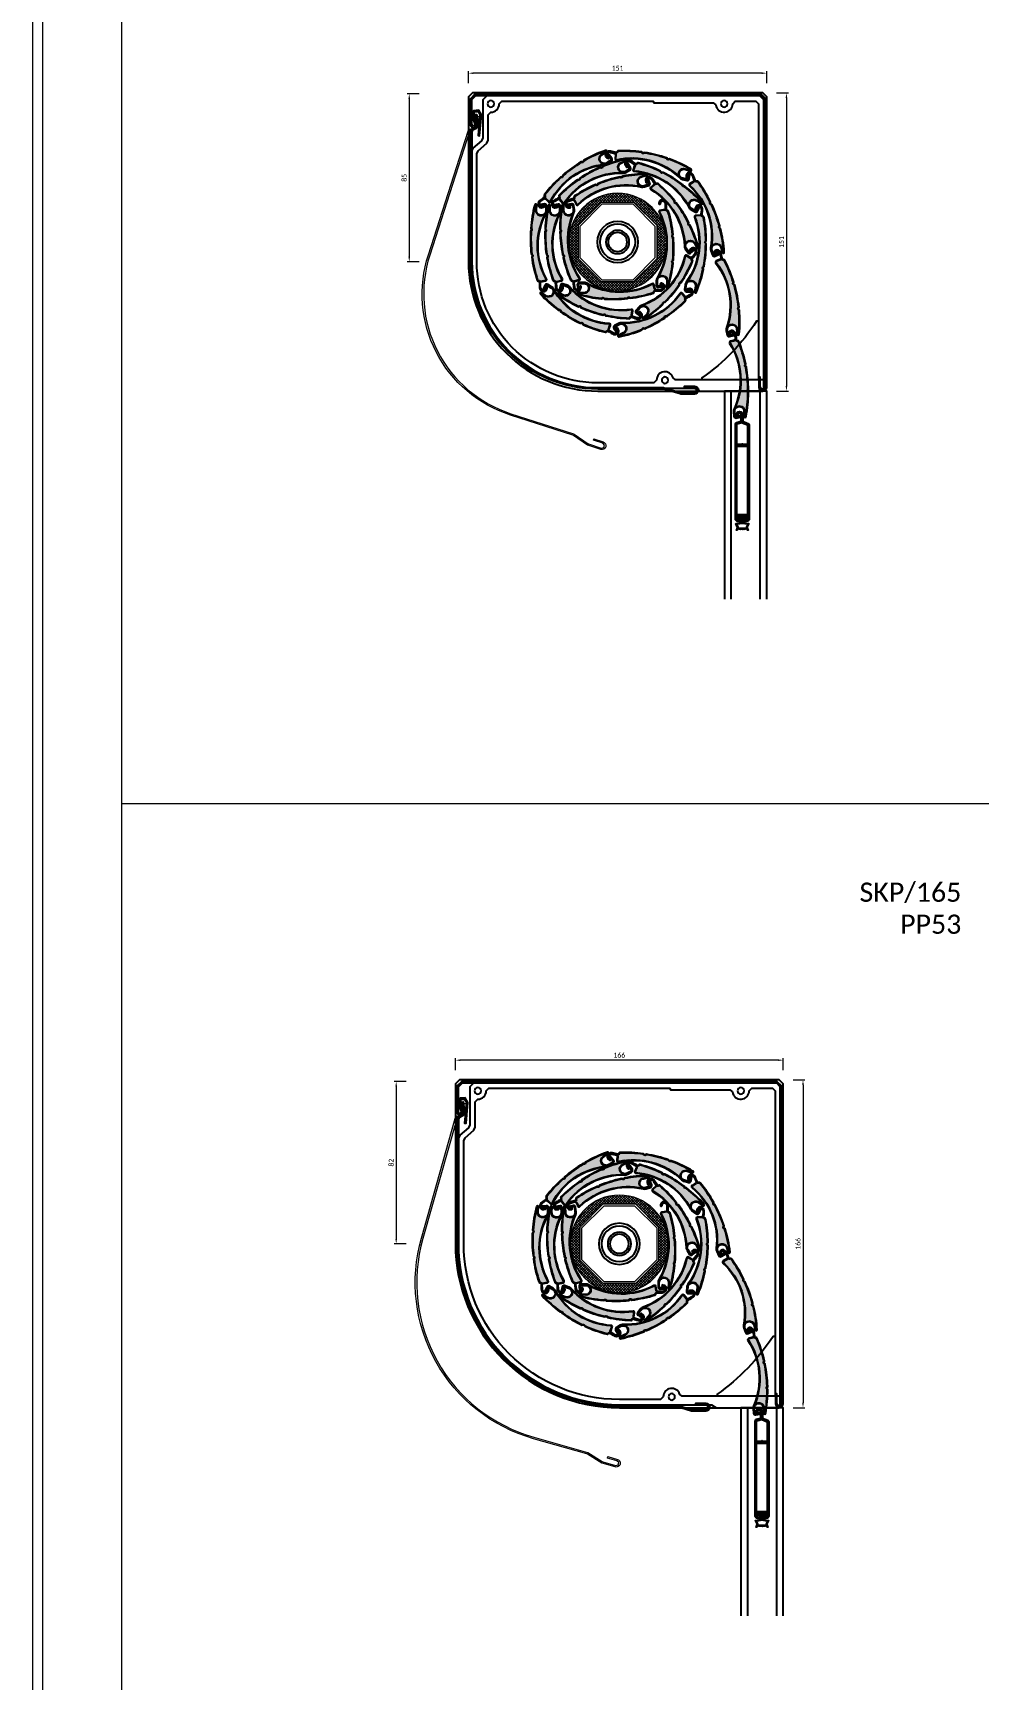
# Model space of a CAD drawing. Header units: millimetres. Extents: x 0 to 7790, y 0 to 17467.
# Drawn here: x 0 to 479, y 12574 to 13408 of the extents above; entities that cross this region are included whole.
import ezdxf

# ---------------------------------------------------------------- set-up
doc = ezdxf.new("R2010")
doc.units = ezdxf.units.MM
doc.header["$PDMODE"] = 35
doc.layers.get('0').update_dxf_attribs({"lineweight": 15})
for name, color, linetype, lineweight in [('_MB_kreskowanie_konstrukcje_0.09', 250, 'Continuous', 9), ('_MB_kreskowanie_pancerz_0.09', 137, 'Continuous', 9), ('_MB_kreskowanie_profile_0.09', 7, 'Continuous', 9), ('_MB_kreskowanie_tworzywo_0.09', 34, 'Continuous', 9), ('_MB_kreskowanie_uszczelki_0.09', 252, 'Continuous', 9), ('_MB_profile_0.25', 7, 'Continuous', 25), ('_MB_profile_stal_0.15', 181, 'Continuous', 15), ('_MB_profile_tworzywo_0.15', 33, 'Continuous', 15), ('_MB_ramka_0.15', 124, 'Continuous', 15), ('_MB_solid', 7, 'Continuous', 9), ('_MB_tekst_0.25', 40, 'Continuous', 25), ('_MB_uszczelki_0.15', 140, 'Continuous', 15), ('_MB_wymiar_detal_0.09', 94, 'Continuous', 9)]:
    doc.layers.add(name, color=color, linetype=linetype, lineweight=lineweight)
doc.layers.add('_MB_pomocnicze_niedrukowane', color=220, linetype='Continuous', lineweight=15, plot=False)
doc.styles.add('_MB_Calibri_Light_2.5', font='calibril.ttf', dxfattribs={"height": 2.5})
doc.dimstyles.new('_MB_detal', dxfattribs={"dimscale": 10, "dimtxt": 2.5, "dimasz": 2.5, "dimexe": 1, "dimexo": 1, "dimgap": 1.25, "dimtad": 1, "dimdsep": 46, "dimtxsty": '_MB_Calibri_Light_2.5', "dimcen": -2.5, "dimclrd": 256, "dimclre": 256, "dimclrt": 40, "dimazin": 0, "dimtfac": 0.2, "dimtmove": 1, "dimatfit": 1, "dimfxl": 5, "dimfxlon": 1, "dimtolj": 1, "dimlwd": -1, "dimlwe": -1, "dimarcsym": 0})

# ---------------------------------------------------------------- blocks, each defined once
blk = doc.blocks.new('*D417')
at = {"layer": '_MB_wymiar_detal_0.09', "transparency": 16777216}
for p, q in [((220.57, 13382.76), (220.57, 13388.76)), ((369.07, 13387.76), (223.07, 13387.76)), ((371.57, 13382.76), (371.57, 13388.76))]:
    blk.add_line(p, q, dxfattribs=at)
for points in [[(223.07, 13388.17), (223.07, 13387.34), (220.57, 13387.76)], [(369.07, 13388.17), (369.07, 13387.34), (371.57, 13387.76)]]:
    blk.add_solid(points, dxfattribs=at)
at = {"layer": 'Defpoints', "color": 0, "transparency": 16777216}
for p in [(220.57, 13387.76), (220.57, 13375.76), (371.57, 13375.76)]:
    blk.add_point(p, dxfattribs=at)
at = {"layer": '_MB_wymiar_detal_0.09', "color": 40, "transparency": 16777216, "insert": (296.07, 13390.28), "char_height": 2.5, "attachment_point": 5, "style": '_MB_Calibri_Light_2.5'}
blk.add_mtext('151', dxfattribs=at)
blk = doc.blocks.new('*D418')
at = {"layer": '_MB_wymiar_detal_0.09', "transparency": 16777216}
for p, q in [((376.57, 13377.76), (382.57, 13377.76)), ((381.57, 13375.26), (381.57, 13229.26)), ((376.57, 13226.76), (382.57, 13226.76))]:
    blk.add_line(p, q, dxfattribs=at)
for points in [[(381.15, 13375.26), (381.99, 13375.26), (381.57, 13377.76)], [(381.15, 13229.26), (381.99, 13229.26), (381.57, 13226.76)]]:
    blk.add_solid(points, dxfattribs=at)
at = {"layer": 'Defpoints', "color": 0, "transparency": 16777216}
for p in [(369.57, 13377.76), (369.57, 13226.76), (381.57, 13226.76)]:
    blk.add_point(p, dxfattribs=at)
at = {"layer": '_MB_wymiar_detal_0.09', "color": 40, "transparency": 16777216, "insert": (379.05, 13302.26), "char_height": 2.5, "attachment_point": 5, "rotation": 90, "style": '_MB_Calibri_Light_2.5'}
blk.add_mtext('151', dxfattribs=at)
blk = doc.blocks.new('*D420')
at = {"layer": '_MB_wymiar_detal_0.09', "transparency": 16777216}
for p, q in [((195.57, 13377.26), (189.57, 13377.26)), ((190.57, 13374.76), (190.57, 13294.76)), ((195.57, 13292.26), (189.57, 13292.26))]:
    blk.add_line(p, q, dxfattribs=at)
for points in [[(190.15, 13374.76), (190.99, 13374.76), (190.57, 13377.26)], [(190.15, 13294.76), (190.99, 13294.76), (190.57, 13292.26)]]:
    blk.add_solid(points, dxfattribs=at)
at = {"layer": 'Defpoints', "color": 0, "transparency": 16777216}
for p in [(224.32, 13377.26), (190.57, 13292.26), (221.57, 13292.26)]:
    blk.add_point(p, dxfattribs=at)
at = {"layer": '_MB_wymiar_detal_0.09', "color": 40, "transparency": 16777216, "insert": (188.04, 13334.76), "char_height": 2.5, "attachment_point": 5, "rotation": 90, "style": '_MB_Calibri_Light_2.5'}
blk.add_mtext('85', dxfattribs=at)
blk = doc.blocks.new('*D421')
at = {"layer": '_MB_wymiar_detal_0.09', "transparency": 16777216}
for p, q in [((213.96, 12882.9), (213.96, 12888.9)), ((379.96, 12882.9), (379.96, 12888.9)), ((377.46, 12887.9), (216.46, 12887.9))]:
    blk.add_line(p, q, dxfattribs=at)
for points in [[(216.46, 12888.31), (216.46, 12887.48), (213.96, 12887.9)], [(377.46, 12888.31), (377.46, 12887.48), (379.96, 12887.9)]]:
    blk.add_solid(points, dxfattribs=at)
at = {"layer": 'Defpoints', "color": 0, "transparency": 16777216}
for p in [(213.96, 12887.9), (213.96, 12875.9), (379.96, 12875.9)]:
    blk.add_point(p, dxfattribs=at)
at = {"layer": '_MB_wymiar_detal_0.09', "color": 40, "transparency": 16777216, "insert": (296.96, 12890.42), "char_height": 2.5, "attachment_point": 5, "style": '_MB_Calibri_Light_2.5'}
blk.add_mtext('166', dxfattribs=at)
blk = doc.blocks.new('*D422')
at = {"layer": '_MB_wymiar_detal_0.09', "transparency": 16777216}
for p, q in [((384.96, 12877.9), (390.96, 12877.9)), ((389.96, 12875.4), (389.96, 12714.4)), ((384.96, 12711.9), (390.96, 12711.9))]:
    blk.add_line(p, q, dxfattribs=at)
for points in [[(389.54, 12875.4), (390.37, 12875.4), (389.96, 12877.9)], [(389.54, 12714.4), (390.37, 12714.4), (389.96, 12711.9)]]:
    blk.add_solid(points, dxfattribs=at)
at = {"layer": 'Defpoints', "color": 0, "transparency": 16777216}
for p in [(377.96, 12877.9), (377.96, 12711.9), (389.96, 12711.9)]:
    blk.add_point(p, dxfattribs=at)
at = {"layer": '_MB_wymiar_detal_0.09', "color": 40, "transparency": 16777216, "insert": (387.43, 12794.9), "char_height": 2.5, "attachment_point": 5, "rotation": 90, "style": '_MB_Calibri_Light_2.5'}
blk.add_mtext('166', dxfattribs=at)
blk = doc.blocks.new('*D423')
at = {"layer": '_MB_wymiar_detal_0.09', "transparency": 16777216}
for p, q in [((188.96, 12877.15), (182.96, 12877.15)), ((183.96, 12874.65), (183.96, 12797.4)), ((188.96, 12794.9), (182.96, 12794.9))]:
    blk.add_line(p, q, dxfattribs=at)
for points in [[(183.54, 12874.65), (184.37, 12874.65), (183.96, 12877.15)], [(183.54, 12797.4), (184.37, 12797.4), (183.96, 12794.9)]]:
    blk.add_solid(points, dxfattribs=at)
at = {"layer": 'Defpoints', "color": 0, "transparency": 16777216}
for p in [(217.46, 12877.15), (183.96, 12794.9), (214.71, 12794.9)]:
    blk.add_point(p, dxfattribs=at)
at = {"layer": '_MB_wymiar_detal_0.09', "color": 40, "transparency": 16777216, "insert": (181.43, 12836.02), "char_height": 2.5, "attachment_point": 5, "rotation": 90, "style": '_MB_Calibri_Light_2.5'}
blk.add_mtext('82', dxfattribs=at)
blk = doc.blocks.new("-BSP'150")
at = {"layer": '_MB_profile_0.25'}
blk.add_lwpolyline([(2.5, -151), (2, -151), (0, -149), (0, -2), (2, 0), (149, 0), (151, -2), (151, -85.5, -0.414214), (85.5, -151), (33.63, -151)], format="xyb", close=True, dxfattribs=at)
for points in [[(1.5, -150.5), (1.5, -54.7), (1.5, -3.5), (3.5, -1.5), (27.3, -1.5), (141.7, -1.5), (143.7, -3.5), (143.7, -22.71), (144.39, -24.23), (148.81, -28.03), (149.5, -29.55), (149.5, -85.5, -0.414214), (85.5, -149.5), (36.77, -149.5), (36.27, -149.63), (34.13, -150.87), (33.9, -151)], [(1.5, -145.22), (31.03, -145.22), (36.37, -145.22), (46.15, -145.22), (47.39, -144.28, -0.86563), (55.78, -145.5), (55.78, -145.52), (57.08, -146.82), (85.5, -146.82, 0.414214), (146.82, -85.5), (146.82, -30.78), (146.12, -29.26), (141.71, -25.46), (141.02, -23.94), (141.02, -11.08), (139.72, -9.78), (139.7, -9.78, -0.414214), (135.42, -5.5), (135.42, -5.48), (134.12, -4.18), (57.48, -4.18), (57.28, -4.38), (57.28, -4.78), (57.08, -4.98), (27.03, -4.98), (25.74, -6.1, -0.931945), (17.22, -5.5), (17.22, -5.48), (15.92, -4.18), (5.48, -4.18), (4.18, -5.48), (4.18, -57.48), (4.18, -111.67), (4.18, -117.48), (4.18, -145.22)], [(4.18, -115.59), (5.24, -115.59, 0.103708), (32.77, -144.25), (32.77, -145.22)]]:
    blk.add_lwpolyline(points, format="xyb", dxfattribs=at)
for centre, radius in [((21.5, -5.5), 1.65), ((139.7, -5.5), 1.65), ((75.5, -75.5), 10.4), ((75.5, -75.5), 9), ((75.5, -75.5), 5.9), ((75.5, -75.5), 4.81), ((51.5, -145.5), 1.65)]:
    blk.add_circle(centre, radius, dxfattribs=at)
blk = doc.blocks.new("-SK'G'150_a")
at = {"layer": '_MB_kreskowanie_profile_0.09'}
h = blk.add_hatch(dxfattribs=at)
h.set_pattern_fill('JIS_WOOD', color=256, scale=0.5)
h.set_pattern_definition([(45, (-75, 75), (-25, 25), [])])
edge = h.paths.add_edge_path()
edge.add_line((-75, 72.56), (-75, -60.36))
edge.add_line((-75, -60.36), (-75.04, -60.64))
edge.add_line((-75.04, -60.64), (-75.46, -66.36))
edge.add_line((-75.46, -66.36), (-75.5, -66.64))
edge.add_line((-75.5, -66.64), (-75.5, -73.5))
edge.add_arc((-73.5, -73.5), 2, 180, 360)
edge.add_line((-71.5, -73.5), (-71.5, -68.5))
edge.add_line((-71.5, -68.5), (-72.25, -68.5))
edge.add_line((-72.25, -68.5), (-72.25, -73.5))
edge.add_line((-72.25, -73.5), (-72.88, -74.58))
edge.add_line((-72.88, -74.58), (-74.12, -74.58))
edge.add_line((-74.12, -74.58), (-74.75, -73.5))
edge.add_line((-74.75, -73.5), (-74.75, -66.75))
edge.add_line((-74.75, -66.75), (-74.71, -66.47))
edge.add_line((-74.71, -66.47), (-74.29, -60.75))
edge.add_line((-74.29, -60.75), (-74.25, -60.46))
edge.add_line((-74.25, -60.46), (-74.25, 72.25))
edge.add_line((-74.25, 72.25), (-72.25, 74.25))
edge.add_line((-72.25, 74.25), (71.75, 74.25))
edge.add_line((71.75, 74.25), (73.75, 72.25))
edge.add_line((73.75, 72.25), (73.75, 59.5))
edge.add_line((73.75, 59.5), (73.3, 58.81))
edge.add_line((73.3, 58.81), (72.5, 58.94))
edge.add_line((72.5, 58.94), (72.29, 59.73))
edge.add_line((72.29, 59.73), (73.63, 63.86))
edge.add_line((73.63, 63.86), (72.9, 66.43))
edge.add_line((72.9, 66.43), (70.25, 66.73))
edge.add_line((70.25, 66.73), (68.96, 64.39))
edge.add_line((68.96, 64.39), (69.88, 53.83))
edge.add_line((69.88, 53.83), (70.63, 53.9))
edge.add_line((70.63, 53.9), (69.71, 64.46))
edge.add_line((69.71, 64.46), (70.59, 66.07))
edge.add_line((70.59, 66.07), (72.42, 65.86))
edge.add_line((72.42, 65.86), (72.92, 64.09))
edge.add_line((72.92, 64.09), (71.57, 59.97))
edge.add_arc((73, 59.5), 1.5, 161.93701, 360)
edge.add_line((74.5, 59.5), (74.5, 72.56))
edge.add_line((74.5, 72.56), (72.06, 75))
edge.add_line((72.06, 75), (-72.56, 75))
edge.add_line((-72.56, 75), (-75, 72.56))
at = {"layer": '_MB_solid'}
h = blk.add_hatch(color=256, dxfattribs=at)
h.dxf.hatch_style = 1
h.paths.add_polyline_path([(-75, -60.36), (-75.04, -60.64), (-75.46, -66.36), (-75.5, -66.64), (-75.5, -73.5, 1), (-71.5, -73.5), (-71.5, -68.5), (-72.25, -68.5), (-72.25, -73.5), (-72.88, -74.58), (-74.12, -74.58), (-74.75, -73.5), (-74.75, -66.75), (-74.71, -66.47), (-74.29, -60.75), (-74.25, -60.46), (-74.25, 72.25), (-72.25, 74.25), (71.75, 74.25), (73.75, 72.25), (73.75, 59.5), (73.3, 58.81), (72.5, 58.94), (72.29, 59.73), (73.63, 63.86), (72.9, 66.43), (70.25, 66.73), (68.96, 64.39), (69.88, 53.83), (70.63, 53.9), (69.71, 64.46), (70.59, 66.07), (72.42, 65.86), (72.92, 64.09), (71.57, 59.97, 1.171501), (74.5, 59.5), (74.5, 72.56), (72.06, 75), (-72.56, 75), (-75, 72.56)])
at = {"layer": '_MB_profile_0.25'}
blk.add_lwpolyline([(-74.71, -66.47), (-74.75, -66.75), (-74.75, -73.5), (-74.12, -74.58), (-72.88, -74.58), (-72.25, -73.5), (-72.25, -68.5), (-71.5, -68.5), (-71.5, -73.5, -1), (-75.5, -73.5), (-75.5, -66.64), (-75.46, -66.36), (-75.04, -60.64), (-75, -60.36), (-75, 72.56), (-72.56, 75), (72.06, 75), (74.5, 72.56), (74.5, 59.5, -1.171501), (71.57, 59.97), (72.92, 64.09), (72.42, 65.86), (70.59, 66.07), (69.71, 64.46), (70.63, 53.9), (69.88, 53.83), (68.96, 64.39), (70.25, 66.73), (72.9, 66.43), (73.63, 63.86), (72.29, 59.73), (72.5, 58.94), (73.3, 58.81), (73.75, 59.5), (73.75, 72.25), (71.75, 74.25), (-72.25, 74.25), (-74.25, 72.25), (-74.25, -60.46), (-74.29, -60.75)], format="xyb", close=True, dxfattribs=at)
blk = doc.blocks.new("-SKP'D'150")
at = {"layer": '_MB_kreskowanie_profile_0.09'}
h = blk.add_hatch(dxfattribs=at)
h.set_pattern_fill('JIS_WOOD', color=256, scale=0.5)
h.paths.add_polyline_path([(74.5, 55.81, 0.267949), (73.62, 57.33), (71.9, 58.32, -0.300966), (71.4, 59.31), (72.04, 64.53), (71.3, 64.62), (70.66, 59.4, 0.300966), (71.52, 57.67), (73.25, 56.68, -0.267949), (73.75, 55.81), (73.75, -10, -0.414214), (10, -73.75), (-23.36, -73.75), (-23.65, -73.79), (-31.87, -76.21), (-32.15, -76.25), (-38.9, -76.25), (-39.98, -75.62), (-39.98, -74.37), (-38.9, -73.75), (-33.9, -73.75), (-33.9, -73), (-38.9, -73, 1), (-38.9, -77), (-32.04, -77), (-31.76, -76.96), (-23.54, -74.54), (-23.26, -74.5), (10, -74.5, 0.414214), (74.5, -10)])
at = {"layer": '_MB_solid'}
h = blk.add_hatch(color=256, dxfattribs=at)
h.dxf.hatch_style = 1
h.paths.add_polyline_path([(73.62, 57.33), (71.9, 58.32, -0.300966), (71.4, 59.31), (72.04, 64.53), (71.3, 64.62), (70.66, 59.4, 0.300966), (71.52, 57.67), (73.25, 56.68, -0.267949), (73.75, 55.81), (73.75, -10, -0.414214), (10, -73.75), (-23.36, -73.75), (-23.65, -73.79), (-31.87, -76.21), (-32.15, -76.25), (-38.9, -76.25), (-39.98, -75.62), (-39.98, -74.37), (-38.9, -73.75), (-33.9, -73.75), (-33.9, -73), (-38.9, -73, 1), (-38.9, -77), (-32.04, -77), (-31.76, -76.96), (-23.54, -74.54), (-23.26, -74.5), (10, -74.5, 0.414214), (74.5, -10), (74.5, 55.81, 0.267949)])
at = {"layer": '_MB_profile_0.25'}
blk.add_lwpolyline([(71.3, 64.62), (70.66, 59.4, 0.300966), (71.52, 57.67), (73.25, 56.68, -0.267949), (73.75, 55.81), (73.75, -10, -0.414214), (10, -73.75), (-23.36, -73.75), (-23.65, -73.79), (-31.87, -76.21), (-32.15, -76.25), (-38.9, -76.25), (-39.98, -75.62), (-39.98, -74.37), (-38.9, -73.75), (-33.9, -73.75), (-33.9, -73), (-38.9, -73, 1), (-38.9, -77), (-32.04, -77), (-31.76, -76.96), (-23.54, -74.54), (-23.26, -74.5), (10, -74.5, 0.414214), (74.5, -10), (74.5, 55.81, 0.267949), (73.62, 57.33), (71.9, 58.32, -0.300966), (71.4, 59.31), (72.04, 64.53)], format="xyb", close=True, dxfattribs=at)
blk = doc.blocks.new("-SKP'D'150_rewizja")
at = {"layer": '_MB_pomocnicze_niedrukowane'}
blk.add_lwpolyline([(70.01, 63.66), (69.29, 63.42), (70.92, 58.42, 0.300966), (72.43, 57.22), (74.42, 57.05, -0.267949), (75.24, 56.47), (103.05, -3.17, -0.414214), (72.22, -87.89), (41.98, -101.99), (41.74, -102.15), (35.31, -107.81), (35.07, -107.97), (28.95, -110.82), (27.71, -110.71), (27.18, -109.58), (27.9, -108.56), (32.43, -106.44), (32.11, -105.76), (27.58, -107.88, 1), (29.27, -111.5), (35.49, -108.6), (35.72, -108.45), (42.15, -102.78), (42.39, -102.62), (72.53, -88.57, 0.414214), (103.73, -2.85), (75.92, 56.79, 0.267949), (74.49, 57.79), (72.5, 57.97, -0.300966), (71.63, 58.66)], format="xyb", close=True, dxfattribs=at)
blk = doc.blocks.new("-PW'40")
at = {"layer": '_MB_kreskowanie_tworzywo_0.09', "transparency": 33554687}
h = blk.add_hatch(dxfattribs=at)
h.set_pattern_fill('NET', color=256, scale=0.3, angle=315)
h.set_pattern_definition([(315, (17544.3199, -3264.4483), (0.67351921, 0.67351921), []), (45, (17544.3199, -3264.4483), (-0.67351921, 0.67351921), [])])
h.paths.add_polyline_path([(-24.62, 1.72, 0.014468), (-24.68, -0.29, 0.994043), (24.68, 0, 0.965686)])
h.paths.add_polyline_path([(-8.28, 20), (8.28, 20), (20, 8.28), (20, -8.28), (8.28, -20), (-8.28, -20), (-20, -8.28), (-20, 8.28)], flags=16)
h.paths.add_polyline_path([(-7.91, 19.1), (7.91, 19.1), (19.1, 7.91), (19.1, -7.91), (7.91, -19.1), (-7.91, -19.1), (-19.1, -7.91), (-19.1, 7.91)], flags=0)
h.paths.add_polyline_path([(10.5, 0, -1), (-10.5, 0, -1)], flags=0)
h.paths.add_polyline_path([(9.1, 0, -1), (-9.1, 0, -1)], flags=0)
h.paths.add_polyline_path([(5.75, 0, -1), (-5.75, 0, -1)], flags=0)
h.paths.add_polyline_path([(5.61, 0, -1), (-5.61, 0, -1)], flags=0)
h.paths.add_polyline_path([(4.6, 0, -1), (-4.6, 0, -1)], flags=0)
at = {"layer": '_MB_profile_tworzywo_0.15'}
blk.add_lwpolyline([(8.28, 20), (20, 8.28), (20, -8.28), (8.28, -20), (-8.28, -20), (-20, -8.28), (-20, 8.28), (-8.28, 20)], close=True, dxfattribs=at)
blk.add_circle((0, 0), 24.68, dxfattribs=at)
blk = doc.blocks.new('-SW40')
at = {"layer": '_MB_kreskowanie_konstrukcje_0.09', "transparency": 33554687}
h = blk.add_hatch(dxfattribs=at)
h.set_pattern_fill('STEEL', color=256, scale=0.8)
h.set_pattern_definition([(45, (0, 0), (-179.6, 179.6), []), (45, (0, 127), (-179.6, 179.6), [])])
h.paths.add_polyline_path([(-8.28, 20), (-20, 8.28), (-20, -8.28), (-8.28, -20), (8.28, -20), (20, -8.28), (20, 8.28), (8.28, 20)])
h.paths.add_polyline_path([(7.91, 19.1), (19.1, 7.91), (19.1, -7.91), (7.91, -19.1), (-7.91, -19.1), (-19.1, -7.91), (-19.1, 7.91), (-7.91, 19.1)], flags=16)
at = {"layer": '_MB_profile_stal_0.15'}
for points in [[(8.28, 20), (20, 8.28), (20, -8.28), (8.28, -20), (-8.28, -20), (-20, -8.28), (-20, 8.28), (-8.28, 20)], [(7.91, 19.1), (19.1, 7.91), (19.1, -7.91), (7.91, -19.1), (-7.91, -19.1), (-19.1, -7.91), (-19.1, 7.91), (-7.91, 19.1)]]:
    blk.add_lwpolyline(points, close=True, dxfattribs=at)
blk = doc.blocks.new('-PA39')
at = {"layer": '_MB_kreskowanie_pancerz_0.09', "transparency": 33554585}
h = blk.add_hatch(color=256, dxfattribs=at)
h.dxf.hatch_style = 1
h.paths.add_polyline_path([(0.08, -3.92), (0.08, -3.56), (-0.21, -3.35), (-2.42, -2.96), (-2.89, -2.68), (-3.08, -2.17), (-3.08, -2.73), (-3.21, -3.09), (-3.5, -3.33), (-3.76, -3.38), (-4.03, -3.45), (-4.19, -3.68, 0.044368), (-6.5, -15.3), (-6.22, -15.9), (-6.22, -16.32), (-6.65, -16.94, 0.042294), (-6.63, -28.24), (-6.25, -28.78), (-6.2, -29.27), (-6.47, -29.88, 0.044817), (-4.07, -41.65), (-3.94, -41.78), (-3.76, -41.75), (-3.68, -41.57), (-3.9, -38.71, -0.766351), (1.06, -37.37, -0.253133)])
at = {"layer": '_MB_kreskowanie_profile_0.09', "transparency": 33554687}
h = blk.add_hatch(dxfattribs=at)
h.set_pattern_fill('JIS_WOOD', color=256, scale=0.5)
h.paths.add_polyline_path([(0.34, -4.05, 0.502547), (-0.16, -3.05), (-2.37, -2.66, -0.36397), (-2.78, -2.17), (-2.78, -0.04, -0.246375), (-1.96, 1.52, -0.481874), (-0.32, 1.02), (-0.6, 0.91), (-0.35, 0.3, 1.048388), (0.49, 0.63), (0.24, 1.25, 0.482214), (-2.31, 2.01, 0.245225), (-3.38, -0.04, 0.000007), (-3.38, -2.73, -0.412816), (-3.73, -3.08, 0.182105), (-4.25, -3.25, 0.150998), (-4.48, -3.59, 0.044662), (-6.8, -15.35), (-6.5, -16.03), (-6.52, -16.22), (-6.95, -16.84, 0.042903), (-6.92, -28.35), (-6.55, -28.87), (-6.51, -29.24), (-6.78, -29.84, 0.045251), (-4.36, -41.73, 0.854235), (-3.38, -41.6), (-3.59, -38.89, -0.436263), (-1.25, -36.35, -0.415132), (1.12, -38.71), (1.12, -40.99, -0.414214), (0.72, -41.39), (-1.41, -41.02, 1.095607), (-1.48, -41.81), (0.64, -41.99, 0.438424), (1.72, -40.99), (1.72, -38.71, 0.132077), (1.32, -37.22, -0.253143)])
h.paths.add_polyline_path([(1.06, -37.38, 0.766975), (-3.9, -38.71), (-3.68, -41.57), (-3.76, -41.75), (-3.94, -41.78), (-4.07, -41.65, -0.044817), (-6.47, -29.88), (-6.2, -29.27), (-6.25, -28.78), (-6.63, -28.24, -0.042294), (-6.65, -16.94), (-6.22, -16.32), (-6.22, -15.9), (-6.5, -15.3, -0.044368), (-4.19, -3.68), (-4.03, -3.45), (-3.76, -3.38), (-3.5, -3.33), (-3.21, -3.09), (-3.08, -2.73), (-3.08, -2.17), (-2.89, -2.68), (-2.42, -2.96), (-0.21, -3.35), (0.08, -3.56), (0.08, -3.92, 0.253165)], flags=16)
at = {"layer": '_MB_solid', "transparency": 33554687}
h = blk.add_hatch(color=256, dxfattribs=at)
h.dxf.hatch_style = 1
h.paths.add_polyline_path([(-2.78, -0.04, -0.246375), (-1.96, 1.52, -0.481874), (-0.32, 1.02), (-0.6, 0.91), (-0.35, 0.3, 1.048388), (0.49, 0.63), (0.24, 1.25, 0.482214), (-2.31, 2.01, 0.245225), (-3.38, -0.04, 0.000007), (-3.38, -2.73, -0.412816), (-3.73, -3.08, 0.182105), (-4.25, -3.25, 0.150998), (-4.48, -3.59, 0.044662), (-6.8, -15.35), (-6.5, -16.03), (-6.52, -16.22), (-6.95, -16.84, 0.042903), (-6.92, -28.35), (-6.55, -28.87), (-6.51, -29.24), (-6.78, -29.84, 0.045251), (-4.36, -41.73, 0.854235), (-3.38, -41.6), (-3.59, -38.89, -0.436263), (-1.25, -36.35, -0.415132), (1.12, -38.71), (1.12, -40.99, -0.414214), (0.72, -41.39), (-1.41, -41.02, 1.095607), (-1.48, -41.81), (0.64, -41.99, 0.438424), (1.72, -40.99), (1.72, -38.71, 0.132077), (1.32, -37.22, -0.253143), (0.34, -4.05, 0.502547), (-0.16, -3.05), (-2.37, -2.66, -0.36397), (-2.78, -2.17)])
h.paths.add_polyline_path([(-3.08, -2.17), (-2.89, -2.68), (-2.42, -2.96), (-0.21, -3.35), (0.08, -3.56), (0.08, -3.92, 0.253165), (1.06, -37.38, 0.766975), (-3.9, -38.71), (-3.68, -41.57), (-3.76, -41.75), (-3.94, -41.78), (-4.07, -41.65, -0.044817), (-6.47, -29.88), (-6.2, -29.27), (-6.25, -28.78), (-6.63, -28.24, -0.042294), (-6.65, -16.94), (-6.22, -16.32), (-6.22, -15.9), (-6.5, -15.3, -0.044368), (-4.19, -3.68), (-4.03, -3.45), (-3.76, -3.38), (-3.5, -3.33), (-3.21, -3.09), (-3.08, -2.73)], flags=16)
at = {"layer": '_MB_profile_0.25'}
blk.add_lwpolyline([(-1.48, -41.81, -1.095607), (-1.41, -41.02), (0.72, -41.39, 0.414214), (1.12, -40.99), (1.12, -38.71, 0.415248), (-1.25, -36.35, 0.436263), (-3.59, -38.89), (-3.38, -41.6, -0.854235), (-4.36, -41.73, -0.045251), (-6.78, -29.84), (-6.51, -29.24), (-6.55, -28.87), (-6.92, -28.35, -0.042903), (-6.95, -16.84), (-6.52, -16.22), (-6.5, -16.03), (-6.8, -15.35, -0.044662), (-4.48, -3.59, -0.150998), (-4.25, -3.25, -0.182105), (-3.73, -3.08, 0.412816), (-3.38, -2.73, -0.000007), (-3.38, -0.04, -0.245225), (-2.31, 2.01, -0.482214), (0.24, 1.25), (0.49, 0.63, -1.048388), (-0.35, 0.3), (-0.6, 0.91), (-0.32, 1.02, 0.481874), (-1.96, 1.52, 0.246375), (-2.78, -0.04), (-2.78, -2.17, 0.36397), (-2.37, -2.66), (-0.16, -3.05, -0.502546), (0.34, -4.05, 0.253143), (1.32, -37.22, -0.132077), (1.72, -38.71), (1.72, -40.99, -0.438424), (0.64, -41.99)], format="xyb", close=True, dxfattribs=at)
blk.add_lwpolyline([(1.06, -37.38, 0.766663), (-3.9, -38.71), (-3.68, -41.57), (-3.76, -41.75), (-3.94, -41.78), (-4.07, -41.65, -0.044817), (-6.47, -29.88), (-6.2, -29.27), (-6.25, -28.78), (-6.63, -28.24, -0.042294), (-6.65, -16.94), (-6.22, -16.32), (-6.22, -15.9), (-6.5, -15.3, -0.044368), (-4.19, -3.68), (-4.03, -3.45), (-3.76, -3.38), (-3.5, -3.33), (-3.21, -3.09), (-3.08, -2.73), (-3.08, -2.17), (-2.89, -2.68), (-2.42, -2.96), (-0.21, -3.35), (0.08, -3.56), (0.08, -3.92, 0.253149), (1.06, -37.38)], format="xyb", dxfattribs=at)
blk = doc.blocks.new("-U1'LD")
at = {"layer": '_MB_kreskowanie_uszczelki_0.09', "transparency": 33554687}
h = blk.add_hatch(dxfattribs=at)
h.set_pattern_fill('DOTS', color=256, scale=0.2, angle=45)
h.set_pattern_definition([(45, (16177.79034, -5378.269), (-0.1122532015, 0.3367596045), [0, -0.3175])])
h.paths.add_polyline_path([(1.5, -1), (2.3, -1), (2.5, -0.8), (2.5, -0.2), (2.3, 0), (-2.3, 0), (-2.5, -0.2), (-2.5, -0.8), (-2.3, -1), (-1.5, -1), (-1, -1.5), (-1, -2.59), (-1.4, -3.08), (-3.3, -3.45), (-3.45, -3.73), (-2.68, -5.43), (-2.67, -5.57), (-3.12, -6.94), (-2.93, -7.2), (-2.61, -7.2), (-2.42, -7.06), (-2.29, -6.67), (-2.07, -6.54, 0.079556), (2.07, -6.54), (2.29, -6.67), (2.42, -7.06), (2.61, -7.2), (2.93, -7.2), (3.12, -6.94), (2.67, -5.57), (2.68, -5.43), (3.45, -3.73), (3.3, -3.45), (1.4, -3.08), (1, -2.59), (1, -1.5)])
h.paths.add_polyline_path([(2.3, -3.97), (2.45, -4.25), (1.93, -5.39), (1.92, -5.53), (1.95, -5.61), (1.79, -5.87, -0.072504), (-1.79, -5.87), (-1.95, -5.61), (-1.92, -5.53), (-1.93, -5.39), (-2.45, -4.25), (-2.3, -3.97), (-0.04, -3.52), (0.04, -3.52)], flags=16)
at = {"layer": '_MB_uszczelki_0.15'}
for points in [[(3.3, -3.45), (1.4, -3.08), (1, -2.59), (1, -1.5), (1.5, -1), (2.3, -1), (2.5, -0.8), (2.5, -0.3), (2.2, 0), (-2.2, 0), (-2.5, -0.3), (-2.5, -0.8), (-2.3, -1), (-1.5, -1), (-1, -1.5), (-1, -2.59), (-1.4, -3.08), (-3.3, -3.45), (-3.45, -3.73), (-2.68, -5.43), (-2.67, -5.57), (-3.12, -6.94), (-2.93, -7.2), (-2.61, -7.2), (-2.42, -7.06), (-2.29, -6.67), (-2.07, -6.54, 0.079556), (2.07, -6.54), (2.29, -6.67), (2.42, -7.06), (2.61, -7.2), (2.93, -7.2), (3.12, -6.94), (2.67, -5.57), (2.68, -5.43), (3.45, -3.73)], [(-0.04, -3.52), (-2.3, -3.97), (-2.45, -4.25), (-1.93, -5.39), (-1.92, -5.53), (-1.95, -5.61), (-1.79, -5.87, 0.072504), (1.79, -5.87), (1.95, -5.61), (1.92, -5.53), (1.93, -5.39), (2.45, -4.25), (2.3, -3.97), (0.04, -3.52)]]:
    blk.add_lwpolyline(points, format="xyb", dxfattribs=at)
for points in [[(0.04, -3.52), (-0.04, -3.52)], [(3.45, -3.73), (3.3, -3.45)]]:
    blk.add_lwpolyline(points, dxfattribs=at)
blk = doc.blocks.new('-LDG-E')
at = {"layer": '_MB_kreskowanie_profile_0.09', "transparency": 33554687}
h = blk.add_hatch(dxfattribs=at)
h.set_pattern_fill('JIS_WOOD', color=256, scale=0.5)
h.paths.add_polyline_path([(-2.87, -2.45), (-5.43, -3.51, 0.303347), (-6.05, -4.44), (-6.05, -52.3), (-5.65, -52.7), (-5.25, -53.1), (-4.35, -53.1), (-4, -52.9), (-4, -52.5), (-4.35, -52.3), (-5.05, -52.3), (-5.25, -52.1), (-5.25, -50.8), (-5.05, -50.6), (-2.55, -50.6), (-0.05, -50.6), (0.15, -50.8), (0.15, -52.1), (-0.05, -52.3), (-0.75, -52.3), (-1.1, -52.5), (-1.1, -52.9), (-0.75, -53.1), (0.15, -53.1), (0.55, -52.7), (0.95, -52.3), (0.95, -3.94, 0.339454), (0.21, -2.98), (-1.8, -2.44, -0.339454), (-1.95, -2.25), (-1.95, 0.9, -1), (-0.35, 0.9), (-0.35, 0.4, 1), (0.45, 0.4), (0.45, 0.9, 1), (-2.75, 0.9), (-2.75, -2.27, -0.303347)])
h.paths.add_polyline_path([(-2.44, -3.14), (-2.31, -3.13), (0, -3.75), (0.15, -3.94), (0.15, -14), (-0.05, -14.2), (-2.09, -14.2), (-2.39, -13.95), (-2.71, -13.95), (-3.01, -14.2), (-5.05, -14.2), (-5.25, -14), (-5.25, -4.44), (-5.13, -4.25)], flags=16)
h.paths.add_polyline_path([(-0.05, -15), (0.15, -15.2), (0.15, -49.6), (-0.05, -49.8), (-2.55, -49.8), (-5.05, -49.8), (-5.25, -49.6), (-5.25, -15.2), (-5.05, -15)], flags=16)
at = {"layer": '_MB_solid', "transparency": 33554687}
h = blk.add_hatch(color=256, dxfattribs=at)
h.dxf.hatch_style = 1
h.paths.add_polyline_path([(-6.05, -52.3), (-5.65, -52.7), (-5.25, -53.1), (-4.35, -53.1), (-4, -52.9), (-4, -52.5), (-4.35, -52.3), (-5.05, -52.3), (-5.25, -52.1), (-5.25, -50.8), (-5.05, -50.6), (-2.55, -50.6), (-0.05, -50.6), (0.15, -50.8), (0.15, -52.1), (-0.05, -52.3), (-0.75, -52.3), (-1.1, -52.5), (-1.1, -52.9), (-0.75, -53.1), (0.15, -53.1), (0.55, -52.7), (0.95, -52.3), (0.95, -3.94, 0.339454), (0.21, -2.98), (-1.8, -2.44, -0.339454), (-1.95, -2.25), (-1.95, 0.9, -1), (-0.35, 0.9), (-0.35, 0.4, 1), (0.45, 0.4), (0.45, 0.9, 1), (-2.75, 0.9), (-2.75, -2.27, -0.303347), (-2.87, -2.45), (-5.43, -3.51, 0.303347), (-6.05, -4.44)])
h.paths.add_polyline_path([(-5.05, -14.2), (-5.25, -14), (-5.25, -4.44), (-5.13, -4.25), (-2.44, -3.14), (-2.31, -3.13), (0, -3.75), (0.15, -3.94), (0.15, -14), (-0.05, -14.2), (-2.09, -14.2), (-2.39, -13.95), (-2.71, -13.95), (-3.01, -14.2)], flags=16)
h.paths.add_polyline_path([(-0.05, -15), (0.15, -15.2), (0.15, -49.6), (-0.05, -49.8), (-2.55, -49.8), (-5.05, -49.8), (-5.25, -49.6), (-5.25, -15.2), (-5.05, -15)], flags=16)
at = {"layer": '_MB_profile_0.25'}
blk.add_line((-1.15, 2.5), (-1.15, 2.5), dxfattribs=at)
blk.add_lwpolyline([(0.15, -52.1), (0.15, -50.8), (0.15, -52.1), (-0.05, -52.3), (-0.75, -52.3), (-1.1, -52.5), (-1.1, -52.9), (-0.75, -53.1), (0.15, -53.1), (0.55, -52.7), (0.95, -52.3), (0.95, -3.94, 0.339454), (0.21, -2.98), (-1.8, -2.44, -0.339454), (-1.95, -2.25), (-1.95, 0.9, -1), (-0.35, 0.9), (-0.35, 0.4, 1), (0.45, 0.4), (0.45, 0.9, 1), (-2.75, 0.9), (-2.75, -2.27, -0.303347), (-2.87, -2.45), (-5.43, -3.51, 0.303347), (-6.05, -4.44), (-6.05, -52.3), (-5.65, -52.7), (-5.25, -53.1), (-4.35, -53.1), (-4, -52.9), (-4, -52.5), (-4.35, -52.3), (-5.05, -52.3), (-5.25, -52.1), (-5.25, -50.8), (-5.05, -50.6), (-2.55, -50.6), (-0.05, -50.6), (0.15, -50.8)], format="xyb", dxfattribs=at)
for points in [[(-2.71, -13.95), (-2.39, -13.95), (-2.09, -14.2), (-0.05, -14.2), (0.15, -14), (0.15, -3.94), (0, -3.75), (-2.31, -3.13), (-2.44, -3.14), (-5.13, -4.25), (-5.25, -4.44), (-5.25, -14), (-5.05, -14.2), (-3.01, -14.2)], [(-5.25, -15.2), (-5.25, -49.6), (-5.05, -49.8), (-2.55, -49.8), (-0.05, -49.8), (0.15, -49.6), (0.15, -15.2), (-0.05, -15), (-5.05, -15)]]:
    blk.add_lwpolyline(points, close=True, dxfattribs=at)
blk.add_blockref("-U1'LD", (-2.55, -50.6))
blk = doc.blocks.new("-PA39_PP53_SKP'150")
for p, rotation in [((4.28, 42.73), 284.0410670679857), ((-5.12, 38.22), 301.7205558331788), ((30.55, 18.15), 241.2867221548404), ((37.29, 18.36), 234.0347696138884), ((-35.32, 32.39), 339.5091362148643), ((-14.98, 30.15), 327.5852778650159), ((23.9, 17.98), 252.6666360565293), ((-39.65, 16.53), 5.567682566355526), ((18.96, -22.36), 173.1498343547709), ((28.05, -22.72), 176.3046066198934), ((36.18, -22.73), 178.0385009170532), ((-49.19, -6.59), 348.7661332589494), ((-36.82, -4.31), 39.7081979608466), ((-35.37, -24.37), 61.6257128295377), ((-21.59, -21.39), 88.87688895542706), ((-10.66, -35.7), 108.3414433929157), ((0.87, -43.66), 120.3007518870889), ((-56.64, -47.28), 354.4214322812093)]:
    blk.add_blockref('-PA39', p, dxfattribs=dict(rotation=rotation))
for name, p in [('-PA39', (-21.33, 19.09)), ('-LDG-E', (-60.59, -88.36))]:
    blk.add_blockref(name, p)
blk = doc.blocks.new('*U386')
at = {"layer": '_MB_profile_0.25'}
for points in [[(0, -105.46), (0, 0), (21.4, 0), (21.4, -105.46)], [(3.4, 0), (3.4, -105.46)], [(18, -105.46), (18, 0)]]:
    blk.add_lwpolyline(points, dxfattribs=at)
for name, p in [("-BSP'150", (0, 151)), ("-PA39_PP53_SKP'150", (75.5, 75.5)), ("-PW'40", (75.5, 75.5)), ('-SW40', (75.5, 75.5))]:
    blk.add_blockref(name, p)
at = {"rotation": 352.8881972574794}
blk.add_blockref("-SKP'D'150_rewizja", (68.76, 84.72), dxfattribs=at)
at = {"layer": '_MB_wymiar_detal_0.09'}
for name in ["-SK'G'150_a", "-SKP'D'150"]:
    blk.add_blockref(name, (75.5, 75.5), dxfattribs=at)
blk = doc.blocks.new("-BSP'165")
at = {"layer": '_MB_profile_0.25'}
blk.add_lwpolyline([(2.5, -166), (2, -166), (0, -164), (0, -2), (2, 0), (164, 0), (166, -2), (166, -83, -0.414214), (83, -166), (33.63, -166)], format="xyb", close=True, dxfattribs=at)
for points in [[(1.5, -165.5), (1.5, -54.7), (1.5, -3.5), (3.5, -1.5), (27.3, -1.5), (156.7, -1.5), (158.7, -3.5), (158.7, -22.71), (159.39, -24.23), (163.81, -28.03), (164.5, -29.55), (164.5, -83, -0.414214), (83, -164.5), (36.77, -164.5), (36.27, -164.63), (34.13, -165.87), (33.9, -166)], [(1.5, -160.22), (31.8, -160.22), (36.89, -160.22), (51.15, -160.22), (52.39, -159.28, -0.86563), (60.78, -160.5), (62.08, -161.82), (83, -161.82, 0.414214), (161.82, -83), (161.82, -30.78), (161.12, -29.26), (156.71, -25.46), (156.02, -23.94), (156.02, -11.08), (154.7, -9.78, -0.414214), (150.42, -5.5), (149.12, -4.18), (57.48, -4.18), (57.28, -4.38), (57.28, -4.78), (57.08, -4.98), (27.03, -4.98), (25.74, -6.1, -0.931945), (17.22, -5.5), (15.92, -4.18), (5.48, -4.18), (4.18, -5.48), (4.18, -57.48), (4.18, -126.35), (4.18, -131.78), (4.18, -160.22)], [(4.18, -130.01), (5.15, -130.01, 0.092765), (33.48, -159.22), (33.48, -160.22)]]:
    blk.add_lwpolyline(points, format="xyb", dxfattribs=at)
for centre, radius in [((21.5, -5.5), 1.65), ((154.7, -5.5), 1.65), ((83, -83), 10.4), ((83, -83), 9), ((83, -83), 5.9), ((83, -83), 4.81), ((56.5, -160.5), 1.65)]:
    blk.add_circle(centre, radius, dxfattribs=at)
blk = doc.blocks.new("-SK'G'165_a")
at = {"layer": '_MB_kreskowanie_profile_0.09'}
h = blk.add_hatch(dxfattribs=at)
h.set_pattern_fill('JIS_WOOD', color=256, scale=0.5)
h.set_pattern_definition([(45, (-82.25, 82.25), (-25, 25), [])])
h.paths.add_polyline_path([(79.5, 81.5), (81.5, 79.5), (81.5, 66.75), (81.05, 66.06), (80.25, 66.19), (80.04, 66.98), (81.38, 71.11), (80.65, 73.68), (78, 73.98), (76.71, 71.64), (77.63, 61.08), (78.38, 61.15), (77.46, 71.71), (78.34, 73.32), (80.17, 73.11), (80.67, 71.34), (79.32, 67.22, 1.171501), (82.25, 66.75), (82.25, 79.81), (79.81, 82.25), (-79.81, 82.25), (-82.25, 79.81), (-82.25, -67.11), (-82.29, -67.39), (-82.96, -73.86), (-83, -74.14), (-83, -81, 1), (-79, -81), (-79, -76), (-79.75, -76), (-79.75, -81), (-80.37, -82.08), (-81.62, -82.08), (-82.25, -81), (-82.25, -74.25), (-82.21, -73.97), (-81.54, -67.5), (-81.5, -67.21), (-81.5, 79.5), (-79.5, 81.5)])
at = {"layer": '_MB_solid'}
h = blk.add_hatch(color=256, dxfattribs=at)
h.dxf.hatch_style = 1
edge = h.paths.add_edge_path()
edge.add_line((81.5, 79.5), (81.5, 66.75))
edge.add_line((81.5, 66.75), (81.05, 66.06))
edge.add_line((81.05, 66.06), (80.25, 66.19))
edge.add_line((80.25, 66.19), (80.04, 66.98))
edge.add_line((80.04, 66.98), (81.38, 71.11))
edge.add_line((81.38, 71.11), (80.65, 73.68))
edge.add_line((80.65, 73.68), (78, 73.98))
edge.add_line((78, 73.98), (76.71, 71.64))
edge.add_line((76.71, 71.64), (77.63, 61.08))
edge.add_line((77.63, 61.08), (78.38, 61.15))
edge.add_line((78.38, 61.15), (77.46, 71.71))
edge.add_line((77.46, 71.71), (78.34, 73.32))
edge.add_line((78.34, 73.32), (80.17, 73.11))
edge.add_line((80.17, 73.11), (80.67, 71.34))
edge.add_line((80.67, 71.34), (79.32, 67.22))
edge.add_arc((80.75, 66.75), 1.5, 161.93701, 360)
edge.add_line((82.25, 66.75), (82.25, 79.81))
edge.add_line((82.25, 79.81), (79.81, 82.25))
edge.add_line((79.81, 82.25), (-79.81, 82.25))
edge.add_line((-79.81, 82.25), (-82.25, 79.81))
edge.add_line((-82.25, 79.81), (-82.25, -67.11))
edge.add_line((-82.25, -67.11), (-82.29, -67.39))
edge.add_line((-82.29, -67.39), (-82.96, -73.86))
edge.add_line((-82.96, -73.86), (-83, -74.14))
edge.add_line((-83, -74.14), (-83, -81))
edge.add_arc((-81, -81), 2, 180, 360)
edge.add_line((-79, -81), (-79, -76))
edge.add_line((-79, -76), (-79.75, -76))
edge.add_line((-79.75, -76), (-79.75, -81))
edge.add_line((-79.75, -81), (-80.37, -82.08))
edge.add_line((-80.37, -82.08), (-81.62, -82.08))
edge.add_line((-81.62, -82.08), (-82.25, -81))
edge.add_line((-82.25, -81), (-82.25, -74.25))
edge.add_line((-82.25, -74.25), (-82.21, -73.97))
edge.add_line((-82.21, -73.97), (-81.54, -67.5))
edge.add_line((-81.54, -67.5), (-81.5, -67.21))
edge.add_line((-81.5, -67.21), (-81.5, 79.5))
edge.add_line((-81.5, 79.5), (-79.5, 81.5))
edge.add_line((-79.5, 81.5), (79.5, 81.5))
edge.add_line((79.5, 81.5), (81.5, 79.5))
at = {"layer": '_MB_profile_0.25'}
blk.add_lwpolyline([(79.81, 82.25), (82.25, 79.81), (82.25, 66.75, -1.171501), (79.32, 67.22), (80.67, 71.34), (80.17, 73.11), (78.34, 73.32), (77.46, 71.71), (78.38, 61.15), (77.63, 61.08), (76.71, 71.64), (78, 73.98), (80.65, 73.68), (81.38, 71.11), (80.04, 66.98), (80.25, 66.19), (81.05, 66.06), (81.5, 66.75), (81.5, 79.5), (79.5, 81.5), (-79.5, 81.5), (-81.5, 79.5), (-81.5, -67.21), (-81.54, -67.5), (-82.21, -73.97), (-82.25, -74.25), (-82.25, -81), (-81.62, -82.08), (-80.37, -82.08), (-79.75, -81), (-79.75, -76), (-79, -76), (-79, -81, -1), (-83, -81), (-83, -74.14), (-82.96, -73.86), (-82.29, -67.39), (-82.25, -67.11), (-82.25, 79.81), (-79.81, 82.25)], format="xyb", close=True, dxfattribs=at)
blk = doc.blocks.new("-SKP'D'165")
at = {"layer": '_MB_kreskowanie_profile_0.09'}
h = blk.add_hatch(dxfattribs=at)
h.set_pattern_fill('JIS_WOOD', color=256, scale=0.5)
h.paths.add_polyline_path([(81.37, 64.58), (79.65, 65.57, -0.300966), (79.15, 66.56), (79.79, 71.78), (79.05, 71.87), (78.41, 66.65, 0.300966), (79.27, 64.92), (81, 63.93, -0.267949), (81.5, 63.06), (81.5, 0, -0.414214), (0, -81.5), (-28.21, -81.5), (-28.5, -81.54), (-36.72, -83.96), (-37, -84), (-43.75, -84), (-44.83, -83.38), (-44.83, -82.13), (-43.75, -81.5), (-38.75, -81.5), (-38.75, -80.75), (-43.75, -80.75, 1), (-43.75, -84.75), (-36.89, -84.75), (-36.61, -84.71), (-28.39, -82.29), (-28.11, -82.25), (0, -82.25, 0.414214), (82.25, 0), (82.25, 63.06, 0.267949)])
at = {"layer": '_MB_solid'}
h = blk.add_hatch(color=256, dxfattribs=at)
h.dxf.hatch_style = 1
h.paths.add_polyline_path([(82.25, 63.06, 0.267949), (81.37, 64.58), (79.65, 65.57, -0.300966), (79.15, 66.56), (79.79, 71.78), (79.05, 71.87), (78.41, 66.65, 0.300966), (79.27, 64.92), (81, 63.93, -0.267949), (81.5, 63.06), (81.5, 0, -0.414214), (0, -81.5), (-28.21, -81.5), (-28.5, -81.54), (-36.72, -83.96), (-37, -84), (-43.75, -84), (-44.83, -83.38), (-44.83, -82.13), (-43.75, -81.5), (-38.75, -81.5), (-38.75, -80.75), (-43.75, -80.75, 1), (-43.75, -84.75), (-36.89, -84.75), (-36.61, -84.71), (-28.39, -82.29), (-28.11, -82.25), (0, -82.25, 0.414214), (82.25, 0)])
at = {"layer": '_MB_profile_0.25'}
blk.add_lwpolyline([(78.41, 66.65, 0.300966), (79.27, 64.92), (81, 63.93, -0.267949), (81.5, 63.06), (81.5, 0, -0.414214), (0, -81.5), (-28.21, -81.5), (-28.5, -81.54), (-36.72, -83.96), (-37, -84), (-43.75, -84), (-44.83, -83.38), (-44.83, -82.13), (-43.75, -81.5), (-38.75, -81.5), (-38.75, -80.75), (-43.75, -80.75, 1), (-43.75, -84.75), (-36.89, -84.75), (-36.61, -84.71), (-28.39, -82.29), (-28.11, -82.25), (0, -82.25, 0.414214), (82.25, 0), (82.25, 63.06, 0.267949), (81.37, 64.58), (79.65, 65.57, -0.300966), (79.15, 66.56), (79.79, 71.78), (79.05, 71.87)], format="xyb", close=True, dxfattribs=at)
blk = doc.blocks.new("-SKP'D'165_rewizja")
at = {"layer": '_MB_pomocnicze_niedrukowane'}
blk.add_lwpolyline([(77.04, 70.67), (78.67, 65.67, 0.300966), (80.18, 64.47), (82.17, 64.3, -0.267949), (82.99, 63.72), (109.64, 6.57, -0.414214), (70.22, -101.74), (44.65, -113.66), (44.41, -113.82), (37.98, -119.48), (37.74, -119.64), (31.62, -122.49), (30.38, -122.38), (29.85, -121.25), (30.57, -120.23), (35.1, -118.11), (34.78, -117.43), (30.25, -119.55, 1), (31.94, -123.17), (38.15, -120.27), (38.39, -120.12), (44.82, -114.45), (45.06, -114.29), (70.54, -102.42, 0.414214), (110.32, 6.89), (83.67, 64.04, 0.267949), (82.24, 65.04), (80.25, 65.22, -0.300966), (79.38, 65.91), (77.76, 70.91)], format="xyb", close=True, dxfattribs=at)
blk = doc.blocks.new("-PA39_PP53_SKP'165")
for p, rotation in [((4.28, 42.73), 284.0410670679857), ((-5.12, 38.22), 301.7205558331788), ((30.55, 18.15), 241.2867221548404), ((37.29, 18.36), 234.0347696138884), ((-35.43, 32.34), 336.4592143944484), ((-14.98, 30.15), 327.5852778650159), ((23.9, 17.98), 252.6666360565293), ((-39.65, 16.53), 5.567682566355526), ((18.96, -22.36), 173.1498343547709), ((28.05, -22.72), 176.3046066198934), ((36.18, -22.73), 178.0385009170532), ((-51.4, -5.8), 339.9481114993725), ((-36.82, -4.31), 39.7081979608466), ((-35.37, -24.37), 61.6257128295377), ((-21.59, -21.39), 88.87688895542706), ((-10.66, -35.7), 108.3414433929157), ((0.87, -43.66), 120.3007518870889), ((-64.94, -44.89), 353.3286559494648)]:
    blk.add_blockref('-PA39', p, dxfattribs=dict(rotation=rotation))
for name, p in [('-PA39', (-21.33, 19.09)), ('-LDG-E', (-69.68, -85.88))]:
    blk.add_blockref(name, p)
blk = doc.blocks.new('*U389')
at = {"layer": '_MB_profile_0.25'}
for points in [[(0, -105.46), (0, 0), (21.4, 0), (21.4, -105.46)], [(3.4, 0), (3.4, -105.46)], [(18, -105.46), (18, 0)]]:
    blk.add_lwpolyline(points, dxfattribs=at)
for name, p in [("-BSP'165", (0, 166)), ("-SK'G'165_a", (83, 83)), ("-PA39_PP53_SKP'165", (83, 83)), ("-PW'40", (83, 83)), ('-SW40', (83, 83))]:
    blk.add_blockref(name, p)
at = {"rotation": 350.7998325826152}
blk.add_blockref("-SKP'D'165_rewizja", (73.24, 96.69), dxfattribs=at)
at = {"layer": '_MB_wymiar_detal_0.09'}
blk.add_blockref("-SKP'D'165", (83, 83), dxfattribs=at)

msp = doc.modelspace()

# ---------------------------------------------------------------- linework, layer by layer
at = {"layer": '_MB_pomocnicze_niedrukowane'}
msp.add_lwpolyline([(45.003, 14017.84), (1545, 14017.84), (1545, 11517.84), (45.003, 11517.84)], close=True, dxfattribs=at)
at = {"layer": '_MB_ramka_0.15'}
for points in [[(0, 14197.84), (1590, 14197.84), (1590, 11472.84), (0, 11472.84)], [(5, 14192.84), (1585, 14192.84), (1585, 11477.84), (5, 11477.84)], [(45.003, 14017.84), (1545, 14017.84), (1545, 11517.84), (45.003, 11517.84)]]:
    msp.add_lwpolyline(points, close=True, dxfattribs=at)
msp.add_lwpolyline([(45.003, 13017.84), (1545, 13017.84)], dxfattribs=at)

# ---------------------------------------------------------------- block references
at = {"xscale": -1}
for name, p in [('*U386', (371.57, 13226.758)), ('*U389', (379.956, 12711.896))]:
    msp.add_blockref(name, p, dxfattribs=at)

# ---------------------------------------------------------------- texts
at = {"layer": '_MB_tekst_0.25', "color": 7, "lineweight": 35, "insert": (470.128, 12977.84), "char_height": 9.72222, "attachment_point": 3, "style": '_MB_Calibri_Light_2.5'}
msp.add_mtext_dynamic_manual_height_columns('{\\C256;SKP/165\\PPP53}', width=350, gutter_width=12.5, heights=[0], dxfattribs=at)

# ---------------------------------------------------------------- dimensions: what is measured, and where the dimension line sits
at = {"layer": '_MB_wymiar_detal_0.09'}
for base, p1, p2, angle, picture, middle in [((220.57, 13387.758), (371.57, 13375.758), (220.57, 13375.758), 180, '*D417', (296.07, 13390.276)), ((381.57, 13226.758), (369.57, 13377.758), (369.57, 13226.758), 90, '*D418', (379.052, 13302.258)), ((213.956, 12887.896), (379.956, 12875.896), (213.956, 12875.896), 180, '*D421', (296.956, 12890.421)), ((389.956, 12711.896), (377.956, 12877.896), (377.956, 12711.896), 90, '*D422', (387.431, 12794.896))]:
    dim = msp.add_linear_dim(base=base, p1=p1, p2=p2, angle=angle, dimstyle='_MB_detal', override={"dimtol": 0, "dimlim": 0, "dimtp": 0.1, "dimtm": 0.1, "dimtfac": 0.71, "dimtdec": 2, "dimtolj": 0, "dimtzin": 8}, dxfattribs=at)
    dim.commit()
    dim.dimension.update_dxf_attribs({"geometry": picture, "text_midpoint": middle})
dim = msp.add_linear_dim(base=(190.57, 13292.258), p1=(224.32, 13377.258), p2=(221.57, 13292.258), angle=90, dimstyle='_MB_detal', override={"dimtol": 0, "dimlim": 0, "dimtp": 0.1, "dimtm": 0.1, "dimtfac": 0.71, "dimtdec": 2, "dimtolj": 0, "dimtzin": 8}, dxfattribs=at)
dim.commit()
dim.dimension.update_dxf_attribs({"geometry": '*D420', "text_midpoint": (190.57, 13334.758), "dimtype": 160})
dim = msp.add_linear_dim(base=(183.956, 12794.896), p1=(217.456, 12877.146), p2=(214.706, 12794.896), angle=90, text='82', dimstyle='_MB_detal', override={"dimtol": 0, "dimlim": 0, "dimtp": 0.1, "dimtm": 0.1, "dimtfac": 0.71, "dimtdec": 2, "dimtolj": 0, "dimtzin": 8}, dxfattribs=at)
dim.commit()
dim.dimension.update_dxf_attribs({"geometry": '*D423', "text_midpoint": (183.956, 12836.021), "dimtype": 160})

doc.saveas('drawing.dxf')
